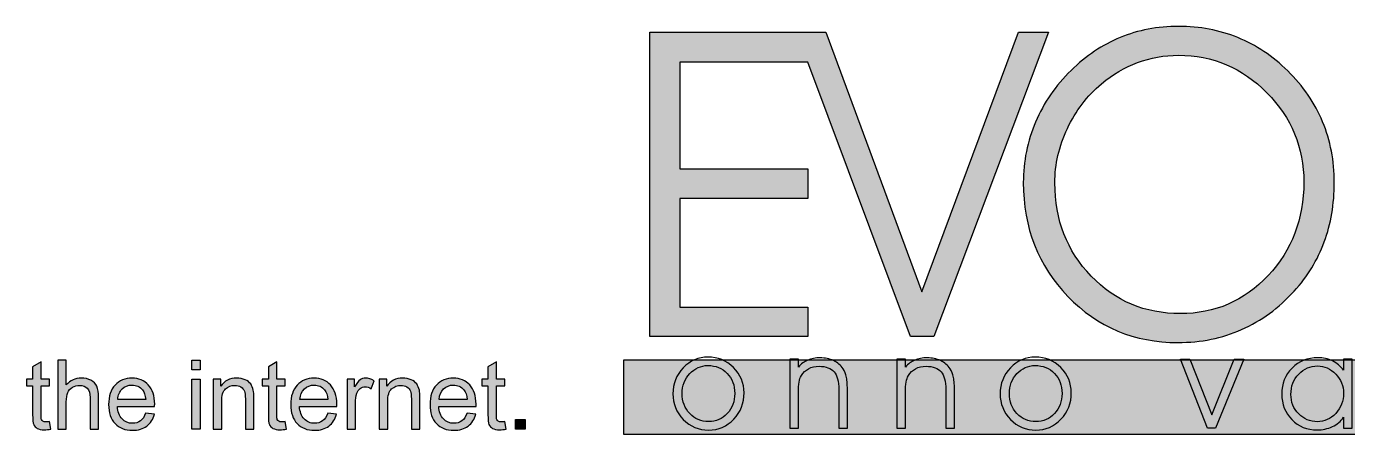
# Model space of a CAD drawing. Extents: x 65 to 355, y 40 to 244.
# Drawn here: x 283.38 to 326.92, y 41.24 to 54.7 of the extents above; entities that cross this region are included whole.
import ezdxf

# ---------------------------------------------------------------- set-up
doc = ezdxf.new("R2010")
doc.units = 0
doc.header["$MEASUREMENT"] = 0
doc.layers.add('COPYRIGHT_NOTICE', color=7, linetype='CONTINUOUS')
doc.layers.add('EVOLUTION_GRAPHICS', color=7, linetype='CONTINUOUS')

# ---------------------------------------------------------------- blocks, each defined once
blk = doc.blocks.new('BLOCK_4')
at = {"layer": 'EVOLUTION_GRAPHICS'}
h = blk.add_hatch(color=2, dxfattribs=at)
h.dxf.hatch_style = 2
h.paths.add_polyline_path([(309.135, 53.52), (304.919, 53.52), (304.919, 50.01), (309.135, 50.01), (309.135, 49.022), (304.919, 49.022), (304.919, 45.441), (309.135, 45.441), (309.135, 44.471), (303.931, 44.471), (303.931, 54.508), (309.135, 54.508)])
h = blk.add_hatch(color=2, dxfattribs=at)
h.dxf.hatch_style = 2
h.paths.add_polyline_path([(309.135, 54.508), (309.722, 54.508), (312.891, 45.953), (316.079, 54.508), (317.064, 54.508), (313.289, 44.471), (312.514, 44.471), (309.135, 53.52)])
h = blk.add_hatch(color=2, dxfattribs=at)
h.dxf.hatch_style = 2
edge = h.paths.add_edge_path()
edge.add_spline(control_points=[(316.234, 49.551), (316.234, 50.249), (316.368, 50.915), (316.637, 51.548), (316.906, 52.181), (317.295, 52.748), (317.806, 53.249), (318.297, 53.73), (318.838, 54.093), (319.428, 54.337), (320.019, 54.58), (320.658, 54.702), (321.347, 54.702), (322.05, 54.702), (322.701, 54.579), (323.301, 54.333), (323.901, 54.087), (324.449, 53.721), (324.945, 53.235), (325.455, 52.734), (325.839, 52.175), (326.096, 51.555), (326.354, 50.935), (326.482, 50.267), (326.482, 49.551), (326.482, 48.839), (326.371, 48.187), (326.151, 47.592), (325.93, 46.998), (325.6, 46.457), (325.159, 45.971), (324.649, 45.411), (324.072, 44.988), (323.429, 44.704), (322.785, 44.42), (322.087, 44.277), (321.333, 44.277), (319.891, 44.277), (318.681, 44.783), (317.702, 45.795), (316.723, 46.807), (316.234, 48.059), (316.234, 49.551)], knot_values=[0, 0, 0, 0, 1, 1, 1, 2, 2, 2, 3, 3, 3, 4, 4, 4, 5, 5, 5, 6, 6, 6, 7, 7, 7, 8, 8, 8, 9, 9, 9, 10, 10, 10, 11, 11, 11, 12, 12, 12, 13, 13, 13, 14, 14, 14, 14], degree=3, periodic=1)
edge = h.paths.add_edge_path()
edge.add_spline(control_points=[(317.274, 49.541), (317.274, 48.32), (317.672, 47.296), (318.467, 46.469), (319.262, 45.643), (320.243, 45.229), (321.41, 45.229), (322.549, 45.229), (323.512, 45.648), (324.298, 46.483), (325.084, 47.319), (325.477, 48.347), (325.477, 49.568), (325.477, 50.707), (325.072, 51.689), (324.263, 52.513), (323.455, 53.337), (322.481, 53.749), (321.341, 53.749), (320.877, 53.749), (320.43, 53.67), (320, 53.512), (319.571, 53.354), (319.175, 53.12), (318.812, 52.812), (318.333, 52.408), (317.958, 51.915), (317.685, 51.332), (317.411, 50.748), (317.274, 50.152), (317.274, 49.541)], knot_values=[0, 0, 0, 0, 1, 1, 1, 2, 2, 2, 3, 3, 3, 4, 4, 4, 5, 5, 5, 6, 6, 6, 7, 7, 7, 8, 8, 8, 9, 9, 9, 10, 10, 10, 10], degree=3, periodic=1)
for points in [[(309.135, 53.52), (304.919, 53.52), (304.919, 50.01), (309.135, 50.01), (309.135, 49.022), (304.919, 49.022), (304.919, 45.441), (309.135, 45.441), (309.135, 44.471), (303.931, 44.471), (303.931, 54.508), (309.135, 54.508)], [(309.135, 54.508), (309.722, 54.508), (312.891, 45.953), (316.079, 54.508), (317.064, 54.508), (313.289, 44.471), (312.514, 44.471), (309.135, 53.52)]]:
    blk.add_lwpolyline(points, dxfattribs=at)
for points, knots in [([(316.234, 49.551), (316.234, 50.249), (316.368, 50.915), (316.637, 51.548), (316.906, 52.181), (317.295, 52.748), (317.806, 53.249), (318.297, 53.73), (318.838, 54.093), (319.428, 54.337), (320.019, 54.58), (320.658, 54.702), (321.347, 54.702), (322.05, 54.702), (322.701, 54.579), (323.301, 54.333), (323.901, 54.087), (324.449, 53.721), (324.945, 53.235), (325.455, 52.734), (325.839, 52.175), (326.096, 51.555), (326.354, 50.935), (326.482, 50.267), (326.482, 49.551), (326.482, 48.839), (326.371, 48.187), (326.151, 47.592), (325.93, 46.998), (325.6, 46.457), (325.159, 45.971), (324.649, 45.411), (324.072, 44.988), (323.429, 44.704), (322.785, 44.42), (322.087, 44.277), (321.333, 44.277), (319.891, 44.277), (318.681, 44.783), (317.702, 45.795), (316.723, 46.807), (316.234, 48.059), (316.234, 49.551)], [0, 0, 0, 0, 1, 1, 1, 2, 2, 2, 3, 3, 3, 4, 4, 4, 5, 5, 5, 6, 6, 6, 7, 7, 7, 8, 8, 8, 9, 9, 9, 10, 10, 10, 11, 11, 11, 12, 12, 12, 13, 13, 13, 14, 14, 14, 14]), ([(317.274, 49.541), (317.274, 48.32), (317.672, 47.296), (318.467, 46.469), (319.262, 45.643), (320.243, 45.229), (321.41, 45.229), (322.549, 45.229), (323.512, 45.648), (324.298, 46.483), (325.084, 47.319), (325.477, 48.347), (325.477, 49.568), (325.477, 50.707), (325.072, 51.689), (324.263, 52.513), (323.455, 53.337), (322.481, 53.749), (321.341, 53.749), (320.877, 53.749), (320.43, 53.67), (320, 53.512), (319.571, 53.354), (319.175, 53.12), (318.812, 52.812), (318.333, 52.408), (317.958, 51.915), (317.685, 51.332), (317.411, 50.748), (317.274, 50.152), (317.274, 49.541)], [0, 0, 0, 0, 1, 1, 1, 2, 2, 2, 3, 3, 3, 4, 4, 4, 5, 5, 5, 6, 6, 6, 7, 7, 7, 8, 8, 8, 9, 9, 9, 10, 10, 10, 10])]:
    blk.add_open_spline(points, degree=3, knots=knots, dxfattribs=at)
blk = doc.blocks.new('BLOCK_6')
at = {"layer": 'EVOLUTION_GRAPHICS'}
blk.add_lwpolyline([(322.57, 41.453), (322.304, 41.453), (321.415, 43.727), (321.723, 43.727), (322.451, 41.893), (323.184, 43.727), (323.501, 43.727), (322.57, 41.453)], dxfattribs=at)
for points, knots in [([(334.861, 44.462), (334.861, 44.462), (334.861, 43.514), (334.861, 43.514), (334.861, 43.514), (334.861, 43.344), (334.861, 43.344), (334.984, 43.492), (335.118, 43.6), (335.264, 43.671), (335.41, 43.741), (335.573, 43.776), (335.754, 43.776), (336.074, 43.776), (336.344, 43.661), (336.565, 43.431), (336.786, 43.201), (336.897, 42.921), (336.897, 42.592), (336.897, 42.251), (336.784, 41.966), (336.558, 41.737), (336.332, 41.508), (336.048, 41.393), (335.706, 41.393), (335.538, 41.393), (335.384, 41.426), (335.244, 41.493), (335.104, 41.56), (334.977, 41.661), (334.861, 41.796), (334.861, 41.796), (334.861, 41.453), (334.861, 41.453), (334.861, 41.453), (334.574, 41.453), (334.574, 41.453), (334.574, 41.453), (334.574, 44.462), (334.574, 44.462), (334.574, 44.462), (334.861, 44.462), (334.861, 44.462)], [0, 0, 0, 0, 1, 1, 1, 2, 2, 2, 3, 3, 3, 4, 4, 4, 5, 5, 5, 6, 6, 6, 7, 7, 7, 8, 8, 8, 9, 9, 9, 10, 10, 10, 11, 11, 11, 12, 12, 12, 13, 13, 13, 14, 14, 14, 14]), ([(304.686, 42.588), (304.686, 42.921), (304.801, 43.206), (305.029, 43.443), (305.258, 43.68), (305.529, 43.799), (305.842, 43.799), (306.171, 43.799), (306.452, 43.682), (306.684, 43.45), (306.916, 43.217), (307.032, 42.939), (307.032, 42.617), (307.032, 42.278), (306.919, 41.988), (306.691, 41.748), (306.464, 41.509), (306.188, 41.389), (305.865, 41.389), (305.535, 41.389), (305.256, 41.506), (305.028, 41.741), (304.8, 41.976), (304.686, 42.258), (304.686, 42.588)], [0, 0, 0, 0, 1, 1, 1, 2, 2, 2, 3, 3, 3, 4, 4, 4, 5, 5, 5, 6, 6, 6, 7, 7, 7, 8, 8, 8, 8]), ([(308.54, 43.727), (308.54, 43.727), (308.823, 43.727), (308.823, 43.727), (308.823, 43.727), (308.823, 43.468), (308.823, 43.468), (308.912, 43.572), (309.016, 43.648), (309.134, 43.698), (309.252, 43.747), (309.386, 43.772), (309.538, 43.772), (309.705, 43.772), (309.853, 43.741), (309.983, 43.679), (310.114, 43.617), (310.217, 43.528), (310.293, 43.412), (310.345, 43.331), (310.382, 43.236), (310.405, 43.126), (310.428, 43.016), (310.439, 42.855), (310.439, 42.641), (310.439, 42.641), (310.439, 41.453), (310.439, 41.453), (310.439, 41.453), (310.152, 41.453), (310.152, 41.453), (310.152, 41.453), (310.152, 42.726), (310.152, 42.726), (310.152, 42.995), (310.101, 43.19), (309.998, 43.311), (309.895, 43.432), (309.731, 43.493), (309.505, 43.493), (309.373, 43.493), (309.257, 43.466), (309.157, 43.413), (309.057, 43.36), (308.978, 43.284), (308.92, 43.185), (308.884, 43.123), (308.859, 43.052), (308.845, 42.973), (308.83, 42.894), (308.823, 42.756), (308.823, 42.559), (308.823, 42.559), (308.823, 41.453), (308.823, 41.453), (308.823, 41.453), (308.54, 41.453), (308.54, 41.453), (308.54, 41.453), (308.54, 43.727), (308.54, 43.727)], [0, 0, 0, 0, 1, 1, 1, 2, 2, 2, 3, 3, 3, 4, 4, 4, 5, 5, 5, 6, 6, 6, 7, 7, 7, 8, 8, 8, 9, 9, 9, 10, 10, 10, 11, 11, 11, 12, 12, 12, 13, 13, 13, 14, 14, 14, 15, 15, 15, 16, 16, 16, 17, 17, 17, 18, 18, 18, 19, 19, 19, 20, 20, 20, 20]), ([(312.066, 43.727), (312.066, 43.727), (312.35, 43.727), (312.35, 43.727), (312.35, 43.727), (312.35, 43.468), (312.35, 43.468), (312.439, 43.572), (312.543, 43.648), (312.661, 43.698), (312.778, 43.747), (312.913, 43.772), (313.065, 43.772), (313.232, 43.772), (313.38, 43.741), (313.51, 43.679), (313.64, 43.617), (313.743, 43.528), (313.819, 43.412), (313.872, 43.331), (313.909, 43.236), (313.932, 43.126), (313.955, 43.016), (313.966, 42.855), (313.966, 42.641), (313.966, 42.641), (313.966, 41.453), (313.966, 41.453), (313.966, 41.453), (313.679, 41.453), (313.679, 41.453), (313.679, 41.453), (313.679, 42.726), (313.679, 42.726), (313.679, 42.995), (313.627, 43.19), (313.525, 43.311), (313.422, 43.432), (313.258, 43.493), (313.032, 43.493), (312.899, 43.493), (312.783, 43.466), (312.683, 43.413), (312.584, 43.36), (312.505, 43.284), (312.447, 43.185), (312.411, 43.123), (312.386, 43.052), (312.371, 42.973), (312.357, 42.894), (312.35, 42.756), (312.35, 42.559), (312.35, 42.559), (312.35, 41.453), (312.35, 41.453), (312.35, 41.453), (312.066, 41.453), (312.066, 41.453), (312.066, 41.453), (312.066, 43.727), (312.066, 43.727)], [0, 0, 0, 0, 1, 1, 1, 2, 2, 2, 3, 3, 3, 4, 4, 4, 5, 5, 5, 6, 6, 6, 7, 7, 7, 8, 8, 8, 9, 9, 9, 10, 10, 10, 11, 11, 11, 12, 12, 12, 13, 13, 13, 14, 14, 14, 15, 15, 15, 16, 16, 16, 17, 17, 17, 18, 18, 18, 19, 19, 19, 20, 20, 20, 20]), ([(315.469, 42.588), (315.469, 42.921), (315.584, 43.206), (315.813, 43.443), (316.041, 43.68), (316.312, 43.799), (316.625, 43.799), (316.954, 43.799), (317.235, 43.682), (317.467, 43.45), (317.699, 43.217), (317.816, 42.939), (317.816, 42.617), (317.816, 42.278), (317.702, 41.988), (317.475, 41.748), (317.247, 41.509), (316.972, 41.389), (316.648, 41.389), (316.318, 41.389), (316.04, 41.506), (315.812, 41.741), (315.583, 41.976), (315.469, 42.258), (315.469, 42.588)], [0, 0, 0, 0, 1, 1, 1, 2, 2, 2, 3, 3, 3, 4, 4, 4, 5, 5, 5, 6, 6, 6, 7, 7, 7, 8, 8, 8, 8]), ([(326.786, 41.812), (326.695, 41.682), (326.572, 41.579), (326.417, 41.504), (326.262, 41.43), (326.094, 41.393), (325.915, 41.393), (325.582, 41.393), (325.304, 41.507), (325.082, 41.735), (324.86, 41.963), (324.75, 42.244), (324.75, 42.579), (324.75, 42.92), (324.863, 43.204), (325.09, 43.433), (325.316, 43.662), (325.6, 43.776), (325.94, 43.776), (326.115, 43.776), (326.276, 43.741), (326.422, 43.67), (326.568, 43.599), (326.689, 43.496), (326.786, 43.363), (326.786, 43.363), (326.786, 43.727), (326.786, 43.727), (326.786, 43.727), (327.071, 43.727), (327.071, 43.727), (327.071, 43.727), (327.071, 41.453), (327.071, 41.453), (327.071, 41.453), (326.786, 41.453), (326.786, 41.453), (326.786, 41.453), (326.786, 41.812), (326.786, 41.812)], [0, 0, 0, 0, 1, 1, 1, 2, 2, 2, 3, 3, 3, 4, 4, 4, 5, 5, 5, 6, 6, 6, 7, 7, 7, 8, 8, 8, 9, 9, 9, 10, 10, 10, 11, 11, 11, 12, 12, 12, 13, 13, 13, 13]), ([(328.696, 43.727), (328.696, 43.727), (328.979, 43.727), (328.979, 43.727), (328.979, 43.727), (328.979, 43.468), (328.979, 43.468), (329.069, 43.572), (329.172, 43.648), (329.29, 43.698), (329.408, 43.747), (329.543, 43.772), (329.694, 43.772), (329.861, 43.772), (330.009, 43.741), (330.14, 43.679), (330.27, 43.617), (330.373, 43.528), (330.449, 43.412), (330.501, 43.331), (330.539, 43.236), (330.561, 43.126), (330.584, 43.016), (330.595, 42.855), (330.595, 42.641), (330.595, 42.641), (330.595, 41.453), (330.595, 41.453), (330.595, 41.453), (330.308, 41.453), (330.308, 41.453), (330.308, 41.453), (330.308, 42.726), (330.308, 42.726), (330.308, 42.995), (330.257, 43.19), (330.154, 43.311), (330.052, 43.432), (329.887, 43.493), (329.661, 43.493), (329.529, 43.493), (329.413, 43.466), (329.313, 43.413), (329.213, 43.36), (329.134, 43.284), (329.076, 43.185), (329.04, 43.123), (329.015, 43.052), (329.001, 42.973), (328.986, 42.894), (328.979, 42.756), (328.979, 42.559), (328.979, 42.559), (328.979, 41.453), (328.979, 41.453), (328.979, 41.453), (328.696, 41.453), (328.696, 41.453), (328.696, 41.453), (328.696, 43.727), (328.696, 43.727)], [0, 0, 0, 0, 1, 1, 1, 2, 2, 2, 3, 3, 3, 4, 4, 4, 5, 5, 5, 6, 6, 6, 7, 7, 7, 8, 8, 8, 9, 9, 9, 10, 10, 10, 11, 11, 11, 12, 12, 12, 13, 13, 13, 14, 14, 14, 15, 15, 15, 16, 16, 16, 17, 17, 17, 18, 18, 18, 19, 19, 19, 20, 20, 20, 20]), ([(338.704, 41.453), (338.704, 41.453), (338.408, 41.453), (338.408, 41.453), (338.408, 41.453), (338.408, 43.727), (338.408, 43.727), (338.408, 43.727), (338.683, 43.727), (338.683, 43.727), (338.683, 43.727), (338.683, 43.464), (338.683, 43.464), (338.755, 43.565), (338.833, 43.638), (338.918, 43.685), (339.003, 43.732), (339.101, 43.757), (339.214, 43.76), (339.214, 43.76), (339.217, 43.443), (339.217, 43.443), (339.033, 43.427), (338.902, 43.372), (338.823, 43.279), (338.743, 43.186), (338.704, 43.035), (338.704, 42.825), (338.704, 42.825), (338.704, 41.453), (338.704, 41.453)], [0, 0, 0, 0, 1, 1, 1, 2, 2, 2, 3, 3, 3, 4, 4, 4, 5, 5, 5, 6, 6, 6, 7, 7, 7, 8, 8, 8, 9, 9, 9, 10, 10, 10, 10]), ([(342.555, 41.812), (342.464, 41.682), (342.341, 41.579), (342.186, 41.504), (342.031, 41.43), (341.864, 41.393), (341.685, 41.393), (341.351, 41.393), (341.074, 41.507), (340.852, 41.735), (340.63, 41.963), (340.519, 42.244), (340.519, 42.579), (340.519, 42.92), (340.632, 43.204), (340.859, 43.433), (341.086, 43.662), (341.369, 43.776), (341.71, 43.776), (341.885, 43.776), (342.045, 43.741), (342.191, 43.67), (342.337, 43.599), (342.459, 43.496), (342.555, 43.363), (342.555, 43.363), (342.555, 43.727), (342.555, 43.727), (342.555, 43.727), (342.84, 43.727), (342.84, 43.727), (342.84, 43.727), (342.84, 41.453), (342.84, 41.453), (342.84, 41.453), (342.555, 41.453), (342.555, 41.453), (342.555, 41.453), (342.555, 41.812), (342.555, 41.812)], [0, 0, 0, 0, 1, 1, 1, 2, 2, 2, 3, 3, 3, 4, 4, 4, 5, 5, 5, 6, 6, 6, 7, 7, 7, 8, 8, 8, 9, 9, 9, 10, 10, 10, 11, 11, 11, 12, 12, 12, 13, 13, 13, 13]), ([(346.386, 41.812), (346.295, 41.682), (346.172, 41.579), (346.017, 41.504), (345.862, 41.43), (345.695, 41.393), (345.516, 41.393), (345.182, 41.393), (344.904, 41.507), (344.682, 41.735), (344.461, 41.963), (344.35, 42.244), (344.35, 42.579), (344.35, 42.92), (344.463, 43.204), (344.69, 43.433), (344.916, 43.662), (345.2, 43.776), (345.54, 43.776), (345.715, 43.776), (345.876, 43.741), (346.022, 43.67), (346.168, 43.599), (346.289, 43.496), (346.386, 43.363), (346.386, 43.363), (346.386, 43.727), (346.386, 43.727), (346.386, 43.727), (346.671, 43.727), (346.671, 43.727), (346.671, 43.727), (346.671, 41.453), (346.671, 41.453), (346.671, 41.453), (346.386, 41.453), (346.386, 41.453), (346.386, 41.453), (346.386, 41.812), (346.386, 41.812)], [0, 0, 0, 0, 1, 1, 1, 2, 2, 2, 3, 3, 3, 4, 4, 4, 5, 5, 5, 6, 6, 6, 7, 7, 7, 8, 8, 8, 9, 9, 9, 10, 10, 10, 11, 11, 11, 12, 12, 12, 13, 13, 13, 13]), ([(350.082, 43.371), (350.175, 43.502), (350.289, 43.601), (350.427, 43.67), (350.564, 43.738), (350.717, 43.772), (350.886, 43.772), (351.195, 43.772), (351.42, 43.679), (351.56, 43.494), (351.701, 43.309), (351.771, 43.011), (351.771, 42.6), (351.771, 42.6), (351.771, 41.453), (351.771, 41.453), (351.771, 41.453), (351.492, 41.453), (351.492, 41.453), (351.492, 41.453), (351.492, 42.66), (351.492, 42.66), (351.492, 42.96), (351.442, 43.174), (351.343, 43.302), (351.244, 43.429), (351.082, 43.493), (350.857, 43.493), (350.728, 43.493), (350.614, 43.466), (350.515, 43.413), (350.417, 43.36), (350.339, 43.284), (350.281, 43.185), (350.246, 43.123), (350.222, 43.052), (350.206, 42.973), (350.191, 42.894), (350.184, 42.756), (350.184, 42.559), (350.184, 42.559), (350.184, 41.453), (350.184, 41.453), (350.184, 41.453), (349.909, 41.453), (349.909, 41.453), (349.909, 41.453), (349.909, 42.726), (349.909, 42.726), (349.909, 42.988), (349.856, 43.181), (349.75, 43.306), (349.643, 43.431), (349.481, 43.493), (349.262, 43.493), (349.129, 43.493), (349.013, 43.466), (348.913, 43.413), (348.814, 43.36), (348.735, 43.284), (348.677, 43.185), (348.641, 43.123), (348.616, 43.052), (348.601, 42.973), (348.587, 42.894), (348.58, 42.756), (348.58, 42.559), (348.58, 42.559), (348.58, 41.453), (348.58, 41.453), (348.58, 41.453), (348.292, 41.453), (348.292, 41.453), (348.292, 41.453), (348.292, 43.727), (348.292, 43.727), (348.292, 43.727), (348.58, 43.727), (348.58, 43.727), (348.58, 43.727), (348.58, 43.468), (348.58, 43.468), (348.666, 43.569), (348.769, 43.645), (348.887, 43.696), (349.004, 43.747), (349.138, 43.772), (349.287, 43.772), (349.459, 43.772), (349.616, 43.736), (349.758, 43.663), (349.9, 43.591), (350.008, 43.494), (350.082, 43.371)], [0, 0, 0, 0, 1, 1, 1, 2, 2, 2, 3, 3, 3, 4, 4, 4, 5, 5, 5, 6, 6, 6, 7, 7, 7, 8, 8, 8, 9, 9, 9, 10, 10, 10, 11, 11, 11, 12, 12, 12, 13, 13, 13, 14, 14, 14, 15, 15, 15, 16, 16, 16, 17, 17, 17, 18, 18, 18, 19, 19, 19, 20, 20, 20, 21, 21, 21, 22, 22, 22, 23, 23, 23, 24, 24, 24, 25, 25, 25, 26, 26, 26, 27, 27, 27, 28, 28, 28, 29, 29, 29, 30, 30, 30, 31, 31, 31, 31]), ([(304.992, 42.592), (304.992, 42.33), (305.076, 42.11), (305.242, 41.933), (305.409, 41.756), (305.616, 41.668), (305.865, 41.668), (306.108, 41.668), (306.313, 41.756), (306.478, 41.933), (306.644, 42.11), (306.726, 42.331), (306.726, 42.596), (306.726, 42.865), (306.643, 43.085), (306.475, 43.258), (306.308, 43.431), (306.095, 43.518), (305.838, 43.518), (305.606, 43.518), (305.407, 43.429), (305.241, 43.251), (305.075, 43.073), (304.992, 42.854), (304.992, 42.592)], [0, 0, 0, 0, 1, 1, 1, 2, 2, 2, 3, 3, 3, 4, 4, 4, 5, 5, 5, 6, 6, 6, 7, 7, 7, 8, 8, 8, 8]), ([(315.775, 42.592), (315.775, 42.33), (315.859, 42.11), (316.025, 41.933), (316.192, 41.756), (316.4, 41.668), (316.648, 41.668), (316.892, 41.668), (317.096, 41.756), (317.262, 41.933), (317.427, 42.11), (317.51, 42.331), (317.51, 42.596), (317.51, 42.865), (317.426, 43.085), (317.258, 43.258), (317.091, 43.431), (316.879, 43.518), (316.621, 43.518), (316.389, 43.518), (316.191, 43.429), (316.024, 43.251), (315.858, 43.073), (315.775, 42.854), (315.775, 42.592)], [0, 0, 0, 0, 1, 1, 1, 2, 2, 2, 3, 3, 3, 4, 4, 4, 5, 5, 5, 6, 6, 6, 7, 7, 7, 8, 8, 8, 8]), ([(326.786, 42.604), (326.786, 42.845), (326.699, 43.056), (326.527, 43.236), (326.355, 43.415), (326.156, 43.505), (325.932, 43.505), (325.688, 43.505), (325.48, 43.415), (325.309, 43.236), (325.137, 43.056), (325.051, 42.833), (325.051, 42.567), (325.051, 42.313), (325.137, 42.099), (325.308, 41.925), (325.478, 41.751), (325.684, 41.664), (325.924, 41.664), (326.155, 41.664), (326.357, 41.756), (326.528, 41.94), (326.7, 42.124), (326.786, 42.345), (326.786, 42.604)], [0, 0, 0, 0, 1, 1, 1, 2, 2, 2, 3, 3, 3, 4, 4, 4, 5, 5, 5, 6, 6, 6, 7, 7, 7, 8, 8, 8, 8]), ([(334.861, 42.567), (334.861, 42.324), (334.947, 42.113), (335.118, 41.933), (335.29, 41.754), (335.487, 41.664), (335.71, 41.664), (335.954, 41.664), (336.162, 41.754), (336.334, 41.934), (336.505, 42.115), (336.591, 42.338), (336.591, 42.604), (336.591, 42.856), (336.506, 43.07), (336.335, 43.244), (336.164, 43.418), (335.959, 43.505), (335.721, 43.505), (335.482, 43.505), (335.279, 43.414), (335.112, 43.233), (334.945, 43.051), (334.861, 42.829), (334.861, 42.567)], [0, 0, 0, 0, 1, 1, 1, 2, 2, 2, 3, 3, 3, 4, 4, 4, 5, 5, 5, 6, 6, 6, 7, 7, 7, 8, 8, 8, 8]), ([(342.555, 42.604), (342.555, 42.845), (342.469, 43.056), (342.297, 43.236), (342.125, 43.415), (341.926, 43.505), (341.701, 43.505), (341.458, 43.505), (341.25, 43.415), (341.078, 43.236), (340.907, 43.056), (340.821, 42.833), (340.821, 42.567), (340.821, 42.313), (340.906, 42.099), (341.077, 41.925), (341.248, 41.751), (341.453, 41.664), (341.693, 41.664), (341.925, 41.664), (342.126, 41.756), (342.298, 41.94), (342.469, 42.124), (342.555, 42.345), (342.555, 42.604)], [0, 0, 0, 0, 1, 1, 1, 2, 2, 2, 3, 3, 3, 4, 4, 4, 5, 5, 5, 6, 6, 6, 7, 7, 7, 8, 8, 8, 8]), ([(346.386, 42.604), (346.386, 42.845), (346.3, 43.056), (346.127, 43.236), (345.955, 43.415), (345.757, 43.505), (345.532, 43.505), (345.288, 43.505), (345.08, 43.415), (344.909, 43.236), (344.737, 43.056), (344.651, 42.833), (344.651, 42.567), (344.651, 42.313), (344.737, 42.099), (344.908, 41.925), (345.079, 41.751), (345.284, 41.664), (345.524, 41.664), (345.755, 41.664), (345.957, 41.756), (346.128, 41.94), (346.3, 42.124), (346.386, 42.345), (346.386, 42.604)], [0, 0, 0, 0, 1, 1, 1, 2, 2, 2, 3, 3, 3, 4, 4, 4, 5, 5, 5, 6, 6, 6, 7, 7, 7, 8, 8, 8, 8])]:
    blk.add_open_spline(points, degree=3, knots=knots, dxfattribs=at)
blk = doc.blocks.new('BLOCK_7')
at = {"layer": 'COPYRIGHT_NOTICE'}
h = blk.add_hatch(color=7, dxfattribs=at)
h.dxf.hatch_style = 2
edge = h.paths.add_edge_path()
edge.add_spline(control_points=[(284.147, 41.669), (284.147, 41.669), (284.187, 41.423), (284.187, 41.423), (284.108, 41.406), (284.038, 41.398), (283.976, 41.398), (283.875, 41.398), (283.796, 41.414), (283.74, 41.446), (283.685, 41.478), (283.645, 41.52), (283.623, 41.572), (283.6, 41.625), (283.589, 41.735), (283.589, 41.902), (283.589, 41.902), (283.589, 42.849), (283.589, 42.849), (283.589, 42.849), (283.384, 42.849), (283.384, 42.849), (283.384, 42.849), (283.384, 43.066), (283.384, 43.066), (283.384, 43.066), (283.589, 43.066), (283.589, 43.066), (283.589, 43.066), (283.589, 43.474), (283.589, 43.474), (283.589, 43.474), (283.866, 43.641), (283.866, 43.641), (283.866, 43.641), (283.866, 43.066), (283.866, 43.066), (283.866, 43.066), (284.147, 43.066), (284.147, 43.066), (284.147, 43.066), (284.147, 42.849), (284.147, 42.849), (284.147, 42.849), (283.866, 42.849), (283.866, 42.849), (283.866, 42.849), (283.866, 41.886), (283.866, 41.886), (283.866, 41.807), (283.871, 41.756), (283.881, 41.733), (283.891, 41.71), (283.907, 41.692), (283.929, 41.679), (283.951, 41.665), (283.983, 41.658), (284.024, 41.658), (284.055, 41.658), (284.096, 41.662), (284.147, 41.669)], knot_values=[0, 0, 0, 0, 1, 1, 1, 2, 2, 2, 3, 3, 3, 4, 4, 4, 5, 5, 5, 6, 6, 6, 7, 7, 7, 8, 8, 8, 9, 9, 9, 10, 10, 10, 11, 11, 11, 12, 12, 12, 13, 13, 13, 14, 14, 14, 15, 15, 15, 16, 16, 16, 17, 17, 17, 18, 18, 18, 19, 19, 19, 20, 20, 20, 20], degree=3, periodic=1)
h = blk.add_hatch(color=7, dxfattribs=at)
h.dxf.hatch_style = 2
edge = h.paths.add_edge_path()
edge.add_spline(control_points=[(284.42, 41.42), (284.42, 41.42), (284.42, 43.692), (284.42, 43.692), (284.42, 43.692), (284.699, 43.692), (284.699, 43.692), (284.699, 43.692), (284.699, 42.877), (284.699, 42.877), (284.829, 43.028), (284.993, 43.103), (285.191, 43.103), (285.313, 43.103), (285.419, 43.079), (285.509, 43.031), (285.599, 42.983), (285.664, 42.917), (285.702, 42.832), (285.741, 42.747), (285.76, 42.624), (285.76, 42.463), (285.76, 42.463), (285.76, 41.42), (285.76, 41.42), (285.76, 41.42), (285.481, 41.42), (285.481, 41.42), (285.481, 41.42), (285.481, 42.463), (285.481, 42.463), (285.481, 42.603), (285.451, 42.704), (285.391, 42.768), (285.33, 42.831), (285.245, 42.863), (285.134, 42.863), (285.051, 42.863), (284.973, 42.841), (284.901, 42.799), (284.828, 42.756), (284.776, 42.697), (284.745, 42.624), (284.714, 42.551), (284.699, 42.449), (284.699, 42.32), (284.699, 42.32), (284.699, 41.42), (284.699, 41.42), (284.699, 41.42), (284.42, 41.42), (284.42, 41.42)], knot_values=[0, 0, 0, 0, 1, 1, 1, 2, 2, 2, 3, 3, 3, 4, 4, 4, 5, 5, 5, 6, 6, 6, 7, 7, 7, 8, 8, 8, 9, 9, 9, 10, 10, 10, 11, 11, 11, 12, 12, 12, 13, 13, 13, 14, 14, 14, 15, 15, 15, 16, 16, 16, 17, 17, 17, 17], degree=3, periodic=1)
h = blk.add_hatch(color=7, dxfattribs=at)
h.dxf.hatch_style = 2
h.paths.add_polyline_path([(288.835, 43.372), (288.835, 43.692), (289.114, 43.692), (289.114, 43.372)])
h.paths.add_polyline_path([(288.835, 41.42), (288.835, 43.066), (289.114, 43.066), (289.114, 41.42)])
h = blk.add_hatch(color=7, dxfattribs=at)
h.dxf.hatch_style = 2
edge = h.paths.add_edge_path()
edge.add_spline(control_points=[(291.914, 41.669), (291.914, 41.669), (291.954, 41.423), (291.954, 41.423), (291.875, 41.406), (291.805, 41.398), (291.743, 41.398), (291.642, 41.398), (291.563, 41.414), (291.507, 41.446), (291.452, 41.478), (291.412, 41.52), (291.39, 41.572), (291.367, 41.625), (291.356, 41.735), (291.356, 41.902), (291.356, 41.902), (291.356, 42.849), (291.356, 42.849), (291.356, 42.849), (291.151, 42.849), (291.151, 42.849), (291.151, 42.849), (291.151, 43.066), (291.151, 43.066), (291.151, 43.066), (291.356, 43.066), (291.356, 43.066), (291.356, 43.066), (291.356, 43.474), (291.356, 43.474), (291.356, 43.474), (291.633, 43.641), (291.633, 43.641), (291.633, 43.641), (291.633, 43.066), (291.633, 43.066), (291.633, 43.066), (291.914, 43.066), (291.914, 43.066), (291.914, 43.066), (291.914, 42.849), (291.914, 42.849), (291.914, 42.849), (291.633, 42.849), (291.633, 42.849), (291.633, 42.849), (291.633, 41.886), (291.633, 41.886), (291.633, 41.807), (291.638, 41.756), (291.648, 41.733), (291.658, 41.71), (291.673, 41.692), (291.696, 41.679), (291.718, 41.665), (291.75, 41.658), (291.791, 41.658), (291.822, 41.658), (291.863, 41.662), (291.914, 41.669)], knot_values=[0, 0, 0, 0, 1, 1, 1, 2, 2, 2, 3, 3, 3, 4, 4, 4, 5, 5, 5, 6, 6, 6, 7, 7, 7, 8, 8, 8, 9, 9, 9, 10, 10, 10, 11, 11, 11, 12, 12, 12, 13, 13, 13, 14, 14, 14, 15, 15, 15, 16, 16, 16, 17, 17, 17, 18, 18, 18, 19, 19, 19, 20, 20, 20, 20], degree=3, periodic=1)
h = blk.add_hatch(color=7, dxfattribs=at)
h.dxf.hatch_style = 2
edge = h.paths.add_edge_path()
edge.add_spline(control_points=[(299.15, 41.669), (299.15, 41.669), (299.191, 41.423), (299.191, 41.423), (299.112, 41.406), (299.042, 41.398), (298.98, 41.398), (298.879, 41.398), (298.8, 41.414), (298.744, 41.446), (298.688, 41.478), (298.649, 41.52), (298.626, 41.572), (298.604, 41.625), (298.592, 41.735), (298.592, 41.902), (298.592, 41.902), (298.592, 42.849), (298.592, 42.849), (298.592, 42.849), (298.388, 42.849), (298.388, 42.849), (298.388, 42.849), (298.388, 43.066), (298.388, 43.066), (298.388, 43.066), (298.592, 43.066), (298.592, 43.066), (298.592, 43.066), (298.592, 43.474), (298.592, 43.474), (298.592, 43.474), (298.87, 43.641), (298.87, 43.641), (298.87, 43.641), (298.87, 43.066), (298.87, 43.066), (298.87, 43.066), (299.15, 43.066), (299.15, 43.066), (299.15, 43.066), (299.15, 42.849), (299.15, 42.849), (299.15, 42.849), (298.87, 42.849), (298.87, 42.849), (298.87, 42.849), (298.87, 41.886), (298.87, 41.886), (298.87, 41.807), (298.875, 41.756), (298.884, 41.733), (298.894, 41.71), (298.91, 41.692), (298.933, 41.679), (298.955, 41.665), (298.986, 41.658), (299.028, 41.658), (299.059, 41.658), (299.1, 41.662), (299.15, 41.669)], knot_values=[0, 0, 0, 0, 1, 1, 1, 2, 2, 2, 3, 3, 3, 4, 4, 4, 5, 5, 5, 6, 6, 6, 7, 7, 7, 8, 8, 8, 9, 9, 9, 10, 10, 10, 11, 11, 11, 12, 12, 12, 13, 13, 13, 14, 14, 14, 15, 15, 15, 16, 16, 16, 17, 17, 17, 18, 18, 18, 19, 19, 19, 20, 20, 20, 20], degree=3, periodic=1)
h = blk.add_hatch(color=7, dxfattribs=at)
h.dxf.hatch_style = 2
edge = h.paths.add_edge_path()
edge.add_spline(control_points=[(287.312, 41.95), (287.312, 41.95), (287.601, 41.914), (287.601, 41.914), (287.555, 41.746), (287.471, 41.615), (287.348, 41.522), (287.225, 41.429), (287.068, 41.382), (286.877, 41.382), (286.636, 41.382), (286.445, 41.457), (286.304, 41.605), (286.163, 41.753), (286.092, 41.961), (286.092, 42.229), (286.092, 42.506), (286.163, 42.721), (286.306, 42.874), (286.449, 43.027), (286.634, 43.103), (286.861, 43.103), (287.081, 43.103), (287.261, 43.028), (287.401, 42.878), (287.54, 42.728), (287.61, 42.518), (287.61, 42.246), (287.61, 42.229), (287.609, 42.204), (287.608, 42.171), (287.608, 42.171), (286.38, 42.171), (286.38, 42.171), (286.391, 41.991), (286.442, 41.852), (286.534, 41.756), (286.626, 41.66), (286.741, 41.612), (286.878, 41.612), (286.981, 41.612), (287.068, 41.639), (287.14, 41.693), (287.212, 41.746), (287.27, 41.832), (287.312, 41.95)], knot_values=[0, 0, 0, 0, 1, 1, 1, 2, 2, 2, 3, 3, 3, 4, 4, 4, 5, 5, 5, 6, 6, 6, 7, 7, 7, 8, 8, 8, 9, 9, 9, 10, 10, 10, 11, 11, 11, 12, 12, 12, 13, 13, 13, 14, 14, 14, 15, 15, 15, 15], degree=3, periodic=1)
edge = h.paths.add_edge_path()
edge.add_spline(control_points=[(286.396, 42.401), (286.396, 42.401), (287.315, 42.401), (287.315, 42.401), (287.303, 42.539), (287.268, 42.643), (287.21, 42.713), (287.121, 42.82), (287.006, 42.874), (286.864, 42.874), (286.736, 42.874), (286.628, 42.831), (286.541, 42.745), (286.454, 42.659), (286.405, 42.545), (286.396, 42.401)], knot_values=[0, 0, 0, 0, 1, 1, 1, 2, 2, 2, 3, 3, 3, 4, 4, 4, 5, 5, 5, 5], degree=3, periodic=1)
h = blk.add_hatch(color=7, dxfattribs=at)
h.dxf.hatch_style = 2
edge = h.paths.add_edge_path()
edge.add_spline(control_points=[(289.539, 41.42), (289.539, 41.42), (289.539, 43.066), (289.539, 43.066), (289.539, 43.066), (289.79, 43.066), (289.79, 43.066), (289.79, 43.066), (289.79, 42.832), (289.79, 42.832), (289.911, 43.013), (290.085, 43.103), (290.314, 43.103), (290.413, 43.103), (290.504, 43.085), (290.588, 43.05), (290.671, 43.014), (290.733, 42.967), (290.774, 42.909), (290.816, 42.851), (290.845, 42.783), (290.861, 42.703), (290.871, 42.652), (290.877, 42.561), (290.877, 42.432), (290.877, 42.432), (290.877, 41.42), (290.877, 41.42), (290.877, 41.42), (290.598, 41.42), (290.598, 41.42), (290.598, 41.42), (290.598, 42.421), (290.598, 42.421), (290.598, 42.535), (290.587, 42.62), (290.565, 42.676), (290.544, 42.733), (290.505, 42.777), (290.449, 42.811), (290.394, 42.845), (290.329, 42.861), (290.255, 42.861), (290.136, 42.861), (290.034, 42.824), (289.947, 42.748), (289.861, 42.673), (289.818, 42.53), (289.818, 42.319), (289.818, 42.319), (289.818, 41.42), (289.818, 41.42), (289.818, 41.42), (289.539, 41.42), (289.539, 41.42)], knot_values=[0, 0, 0, 0, 1, 1, 1, 2, 2, 2, 3, 3, 3, 4, 4, 4, 5, 5, 5, 6, 6, 6, 7, 7, 7, 8, 8, 8, 9, 9, 9, 10, 10, 10, 11, 11, 11, 12, 12, 12, 13, 13, 13, 14, 14, 14, 15, 15, 15, 16, 16, 16, 17, 17, 17, 18, 18, 18, 18], degree=3, periodic=1)
h = blk.add_hatch(color=7, dxfattribs=at)
h.dxf.hatch_style = 2
edge = h.paths.add_edge_path()
edge.add_spline(control_points=[(293.314, 41.95), (293.314, 41.95), (293.602, 41.914), (293.602, 41.914), (293.557, 41.746), (293.472, 41.615), (293.349, 41.522), (293.226, 41.429), (293.069, 41.382), (292.878, 41.382), (292.637, 41.382), (292.446, 41.457), (292.305, 41.605), (292.164, 41.753), (292.094, 41.961), (292.094, 42.229), (292.094, 42.506), (292.165, 42.721), (292.307, 42.874), (292.45, 43.027), (292.635, 43.103), (292.863, 43.103), (293.083, 43.103), (293.262, 43.028), (293.402, 42.878), (293.541, 42.728), (293.611, 42.518), (293.611, 42.246), (293.611, 42.229), (293.611, 42.204), (293.61, 42.171), (293.61, 42.171), (292.382, 42.171), (292.382, 42.171), (292.392, 41.991), (292.443, 41.852), (292.535, 41.756), (292.627, 41.66), (292.742, 41.612), (292.88, 41.612), (292.982, 41.612), (293.069, 41.639), (293.142, 41.693), (293.214, 41.746), (293.271, 41.832), (293.314, 41.95)], knot_values=[0, 0, 0, 0, 1, 1, 1, 2, 2, 2, 3, 3, 3, 4, 4, 4, 5, 5, 5, 6, 6, 6, 7, 7, 7, 8, 8, 8, 9, 9, 9, 10, 10, 10, 11, 11, 11, 12, 12, 12, 13, 13, 13, 14, 14, 14, 15, 15, 15, 15], degree=3, periodic=1)
edge = h.paths.add_edge_path()
edge.add_spline(control_points=[(292.398, 42.401), (292.398, 42.401), (293.317, 42.401), (293.317, 42.401), (293.304, 42.539), (293.269, 42.643), (293.211, 42.713), (293.123, 42.82), (293.007, 42.874), (292.866, 42.874), (292.737, 42.874), (292.63, 42.831), (292.542, 42.745), (292.455, 42.659), (292.407, 42.545), (292.398, 42.401)], knot_values=[0, 0, 0, 0, 1, 1, 1, 2, 2, 2, 3, 3, 3, 4, 4, 4, 5, 5, 5, 5], degree=3, periodic=1)
h = blk.add_hatch(color=7, dxfattribs=at)
h.dxf.hatch_style = 2
edge = h.paths.add_edge_path()
edge.add_spline(control_points=[(293.949, 41.42), (293.949, 41.42), (293.949, 43.066), (293.949, 43.066), (293.949, 43.066), (294.2, 43.066), (294.2, 43.066), (294.2, 43.066), (294.2, 42.816), (294.2, 42.816), (294.264, 42.933), (294.323, 43.01), (294.378, 43.048), (294.432, 43.085), (294.492, 43.103), (294.557, 43.103), (294.651, 43.103), (294.747, 43.073), (294.844, 43.013), (294.844, 43.013), (294.748, 42.754), (294.748, 42.754), (294.679, 42.795), (294.611, 42.815), (294.543, 42.815), (294.482, 42.815), (294.427, 42.797), (294.379, 42.76), (294.33, 42.723), (294.295, 42.672), (294.275, 42.607), (294.244, 42.508), (294.228, 42.399), (294.228, 42.282), (294.228, 42.282), (294.228, 41.42), (294.228, 41.42), (294.228, 41.42), (293.949, 41.42), (293.949, 41.42)], knot_values=[0, 0, 0, 0, 1, 1, 1, 2, 2, 2, 3, 3, 3, 4, 4, 4, 5, 5, 5, 6, 6, 6, 7, 7, 7, 8, 8, 8, 9, 9, 9, 10, 10, 10, 11, 11, 11, 12, 12, 12, 13, 13, 13, 13], degree=3, periodic=1)
h = blk.add_hatch(color=7, dxfattribs=at)
h.dxf.hatch_style = 2
edge = h.paths.add_edge_path()
edge.add_spline(control_points=[(295.01, 41.42), (295.01, 41.42), (295.01, 43.066), (295.01, 43.066), (295.01, 43.066), (295.261, 43.066), (295.261, 43.066), (295.261, 43.066), (295.261, 42.832), (295.261, 42.832), (295.382, 43.013), (295.556, 43.103), (295.785, 43.103), (295.884, 43.103), (295.975, 43.085), (296.058, 43.05), (296.141, 43.014), (296.204, 42.967), (296.245, 42.909), (296.286, 42.851), (296.315, 42.783), (296.332, 42.703), (296.342, 42.652), (296.347, 42.561), (296.347, 42.432), (296.347, 42.432), (296.347, 41.42), (296.347, 41.42), (296.347, 41.42), (296.068, 41.42), (296.068, 41.42), (296.068, 41.42), (296.068, 42.421), (296.068, 42.421), (296.068, 42.535), (296.058, 42.62), (296.036, 42.676), (296.014, 42.733), (295.976, 42.777), (295.92, 42.811), (295.865, 42.845), (295.8, 42.861), (295.726, 42.861), (295.607, 42.861), (295.504, 42.824), (295.418, 42.748), (295.332, 42.673), (295.289, 42.53), (295.289, 42.319), (295.289, 42.319), (295.289, 41.42), (295.289, 41.42), (295.289, 41.42), (295.01, 41.42), (295.01, 41.42)], knot_values=[0, 0, 0, 0, 1, 1, 1, 2, 2, 2, 3, 3, 3, 4, 4, 4, 5, 5, 5, 6, 6, 6, 7, 7, 7, 8, 8, 8, 9, 9, 9, 10, 10, 10, 11, 11, 11, 12, 12, 12, 13, 13, 13, 14, 14, 14, 15, 15, 15, 16, 16, 16, 17, 17, 17, 18, 18, 18, 18], degree=3, periodic=1)
h = blk.add_hatch(color=7, dxfattribs=at)
h.dxf.hatch_style = 2
edge = h.paths.add_edge_path()
edge.add_spline(control_points=[(297.903, 41.95), (297.903, 41.95), (298.191, 41.914), (298.191, 41.914), (298.145, 41.746), (298.061, 41.615), (297.938, 41.522), (297.815, 41.429), (297.658, 41.382), (297.467, 41.382), (297.226, 41.382), (297.035, 41.457), (296.894, 41.605), (296.753, 41.753), (296.683, 41.961), (296.683, 42.229), (296.683, 42.506), (296.754, 42.721), (296.896, 42.874), (297.039, 43.027), (297.224, 43.103), (297.452, 43.103), (297.671, 43.103), (297.851, 43.028), (297.991, 42.878), (298.13, 42.728), (298.2, 42.518), (298.2, 42.246), (298.2, 42.229), (298.2, 42.204), (298.199, 42.171), (298.199, 42.171), (296.971, 42.171), (296.971, 42.171), (296.981, 41.991), (297.032, 41.852), (297.124, 41.756), (297.216, 41.66), (297.331, 41.612), (297.468, 41.612), (297.571, 41.612), (297.658, 41.639), (297.731, 41.693), (297.803, 41.746), (297.86, 41.832), (297.903, 41.95)], knot_values=[0, 0, 0, 0, 1, 1, 1, 2, 2, 2, 3, 3, 3, 4, 4, 4, 5, 5, 5, 6, 6, 6, 7, 7, 7, 8, 8, 8, 9, 9, 9, 10, 10, 10, 11, 11, 11, 12, 12, 12, 13, 13, 13, 14, 14, 14, 15, 15, 15, 15], degree=3, periodic=1)
edge = h.paths.add_edge_path()
edge.add_spline(control_points=[(296.987, 42.401), (296.987, 42.401), (297.906, 42.401), (297.906, 42.401), (297.893, 42.539), (297.858, 42.643), (297.8, 42.713), (297.711, 42.82), (297.596, 42.874), (297.454, 42.874), (297.326, 42.874), (297.219, 42.831), (297.131, 42.745), (297.044, 42.659), (296.995, 42.545), (296.987, 42.401)], knot_values=[0, 0, 0, 0, 1, 1, 1, 2, 2, 2, 3, 3, 3, 4, 4, 4, 5, 5, 5, 5], degree=3, periodic=1)
h = blk.add_hatch(color=7, dxfattribs=at)
h.dxf.hatch_style = 2
h.paths.add_polyline_path([(299.502, 41.42), (299.502, 41.737), (299.82, 41.737), (299.82, 41.42)])
for points in [[(288.835, 43.372), (288.835, 43.692), (289.114, 43.692), (289.114, 43.372), (288.835, 43.372)], [(288.835, 41.42), (288.835, 43.066), (289.114, 43.066), (289.114, 41.42), (288.835, 41.42)], [(299.502, 41.42), (299.502, 41.737), (299.82, 41.737), (299.82, 41.42), (299.502, 41.42)]]:
    blk.add_lwpolyline(points, dxfattribs=at)
for points, knots in [([(284.147, 41.669), (284.147, 41.669), (284.187, 41.423), (284.187, 41.423), (284.108, 41.406), (284.038, 41.398), (283.976, 41.398), (283.875, 41.398), (283.796, 41.414), (283.74, 41.446), (283.685, 41.478), (283.645, 41.52), (283.623, 41.572), (283.6, 41.625), (283.589, 41.735), (283.589, 41.902), (283.589, 41.902), (283.589, 42.849), (283.589, 42.849), (283.589, 42.849), (283.384, 42.849), (283.384, 42.849), (283.384, 42.849), (283.384, 43.066), (283.384, 43.066), (283.384, 43.066), (283.589, 43.066), (283.589, 43.066), (283.589, 43.066), (283.589, 43.474), (283.589, 43.474), (283.589, 43.474), (283.866, 43.641), (283.866, 43.641), (283.866, 43.641), (283.866, 43.066), (283.866, 43.066), (283.866, 43.066), (284.147, 43.066), (284.147, 43.066), (284.147, 43.066), (284.147, 42.849), (284.147, 42.849), (284.147, 42.849), (283.866, 42.849), (283.866, 42.849), (283.866, 42.849), (283.866, 41.886), (283.866, 41.886), (283.866, 41.807), (283.871, 41.756), (283.881, 41.733), (283.891, 41.71), (283.907, 41.692), (283.929, 41.679), (283.951, 41.665), (283.983, 41.658), (284.024, 41.658), (284.055, 41.658), (284.096, 41.662), (284.147, 41.669)], [0, 0, 0, 0, 1, 1, 1, 2, 2, 2, 3, 3, 3, 4, 4, 4, 5, 5, 5, 6, 6, 6, 7, 7, 7, 8, 8, 8, 9, 9, 9, 10, 10, 10, 11, 11, 11, 12, 12, 12, 13, 13, 13, 14, 14, 14, 15, 15, 15, 16, 16, 16, 17, 17, 17, 18, 18, 18, 19, 19, 19, 20, 20, 20, 20]), ([(284.42, 41.42), (284.42, 41.42), (284.42, 43.692), (284.42, 43.692), (284.42, 43.692), (284.699, 43.692), (284.699, 43.692), (284.699, 43.692), (284.699, 42.877), (284.699, 42.877), (284.829, 43.028), (284.993, 43.103), (285.191, 43.103), (285.313, 43.103), (285.419, 43.079), (285.509, 43.031), (285.599, 42.983), (285.664, 42.917), (285.702, 42.832), (285.741, 42.747), (285.76, 42.624), (285.76, 42.463), (285.76, 42.463), (285.76, 41.42), (285.76, 41.42), (285.76, 41.42), (285.481, 41.42), (285.481, 41.42), (285.481, 41.42), (285.481, 42.463), (285.481, 42.463), (285.481, 42.603), (285.451, 42.704), (285.391, 42.768), (285.33, 42.831), (285.245, 42.863), (285.134, 42.863), (285.051, 42.863), (284.973, 42.841), (284.901, 42.799), (284.828, 42.756), (284.776, 42.697), (284.745, 42.624), (284.714, 42.551), (284.699, 42.449), (284.699, 42.32), (284.699, 42.32), (284.699, 41.42), (284.699, 41.42), (284.699, 41.42), (284.42, 41.42), (284.42, 41.42)], [0, 0, 0, 0, 1, 1, 1, 2, 2, 2, 3, 3, 3, 4, 4, 4, 5, 5, 5, 6, 6, 6, 7, 7, 7, 8, 8, 8, 9, 9, 9, 10, 10, 10, 11, 11, 11, 12, 12, 12, 13, 13, 13, 14, 14, 14, 15, 15, 15, 16, 16, 16, 17, 17, 17, 17]), ([(291.914, 41.669), (291.914, 41.669), (291.954, 41.423), (291.954, 41.423), (291.875, 41.406), (291.805, 41.398), (291.743, 41.398), (291.642, 41.398), (291.563, 41.414), (291.507, 41.446), (291.452, 41.478), (291.412, 41.52), (291.39, 41.572), (291.367, 41.625), (291.356, 41.735), (291.356, 41.902), (291.356, 41.902), (291.356, 42.849), (291.356, 42.849), (291.356, 42.849), (291.151, 42.849), (291.151, 42.849), (291.151, 42.849), (291.151, 43.066), (291.151, 43.066), (291.151, 43.066), (291.356, 43.066), (291.356, 43.066), (291.356, 43.066), (291.356, 43.474), (291.356, 43.474), (291.356, 43.474), (291.633, 43.641), (291.633, 43.641), (291.633, 43.641), (291.633, 43.066), (291.633, 43.066), (291.633, 43.066), (291.914, 43.066), (291.914, 43.066), (291.914, 43.066), (291.914, 42.849), (291.914, 42.849), (291.914, 42.849), (291.633, 42.849), (291.633, 42.849), (291.633, 42.849), (291.633, 41.886), (291.633, 41.886), (291.633, 41.807), (291.638, 41.756), (291.648, 41.733), (291.658, 41.71), (291.673, 41.692), (291.696, 41.679), (291.718, 41.665), (291.75, 41.658), (291.791, 41.658), (291.822, 41.658), (291.863, 41.662), (291.914, 41.669)], [0, 0, 0, 0, 1, 1, 1, 2, 2, 2, 3, 3, 3, 4, 4, 4, 5, 5, 5, 6, 6, 6, 7, 7, 7, 8, 8, 8, 9, 9, 9, 10, 10, 10, 11, 11, 11, 12, 12, 12, 13, 13, 13, 14, 14, 14, 15, 15, 15, 16, 16, 16, 17, 17, 17, 18, 18, 18, 19, 19, 19, 20, 20, 20, 20]), ([(299.15, 41.669), (299.15, 41.669), (299.191, 41.423), (299.191, 41.423), (299.112, 41.406), (299.042, 41.398), (298.98, 41.398), (298.879, 41.398), (298.8, 41.414), (298.744, 41.446), (298.688, 41.478), (298.649, 41.52), (298.626, 41.572), (298.604, 41.625), (298.592, 41.735), (298.592, 41.902), (298.592, 41.902), (298.592, 42.849), (298.592, 42.849), (298.592, 42.849), (298.388, 42.849), (298.388, 42.849), (298.388, 42.849), (298.388, 43.066), (298.388, 43.066), (298.388, 43.066), (298.592, 43.066), (298.592, 43.066), (298.592, 43.066), (298.592, 43.474), (298.592, 43.474), (298.592, 43.474), (298.87, 43.641), (298.87, 43.641), (298.87, 43.641), (298.87, 43.066), (298.87, 43.066), (298.87, 43.066), (299.15, 43.066), (299.15, 43.066), (299.15, 43.066), (299.15, 42.849), (299.15, 42.849), (299.15, 42.849), (298.87, 42.849), (298.87, 42.849), (298.87, 42.849), (298.87, 41.886), (298.87, 41.886), (298.87, 41.807), (298.875, 41.756), (298.884, 41.733), (298.894, 41.71), (298.91, 41.692), (298.933, 41.679), (298.955, 41.665), (298.986, 41.658), (299.028, 41.658), (299.059, 41.658), (299.1, 41.662), (299.15, 41.669)], [0, 0, 0, 0, 1, 1, 1, 2, 2, 2, 3, 3, 3, 4, 4, 4, 5, 5, 5, 6, 6, 6, 7, 7, 7, 8, 8, 8, 9, 9, 9, 10, 10, 10, 11, 11, 11, 12, 12, 12, 13, 13, 13, 14, 14, 14, 15, 15, 15, 16, 16, 16, 17, 17, 17, 18, 18, 18, 19, 19, 19, 20, 20, 20, 20]), ([(287.312, 41.95), (287.312, 41.95), (287.601, 41.914), (287.601, 41.914), (287.555, 41.746), (287.471, 41.615), (287.348, 41.522), (287.225, 41.429), (287.068, 41.382), (286.877, 41.382), (286.636, 41.382), (286.445, 41.457), (286.304, 41.605), (286.163, 41.753), (286.092, 41.961), (286.092, 42.229), (286.092, 42.506), (286.163, 42.721), (286.306, 42.874), (286.449, 43.027), (286.634, 43.103), (286.861, 43.103), (287.081, 43.103), (287.261, 43.028), (287.401, 42.878), (287.54, 42.728), (287.61, 42.518), (287.61, 42.246), (287.61, 42.229), (287.609, 42.204), (287.608, 42.171), (287.608, 42.171), (286.38, 42.171), (286.38, 42.171), (286.391, 41.991), (286.442, 41.852), (286.534, 41.756), (286.626, 41.66), (286.741, 41.612), (286.878, 41.612), (286.981, 41.612), (287.068, 41.639), (287.14, 41.693), (287.212, 41.746), (287.27, 41.832), (287.312, 41.95)], [0, 0, 0, 0, 1, 1, 1, 2, 2, 2, 3, 3, 3, 4, 4, 4, 5, 5, 5, 6, 6, 6, 7, 7, 7, 8, 8, 8, 9, 9, 9, 10, 10, 10, 11, 11, 11, 12, 12, 12, 13, 13, 13, 14, 14, 14, 15, 15, 15, 15]), ([(289.539, 41.42), (289.539, 41.42), (289.539, 43.066), (289.539, 43.066), (289.539, 43.066), (289.79, 43.066), (289.79, 43.066), (289.79, 43.066), (289.79, 42.832), (289.79, 42.832), (289.911, 43.013), (290.085, 43.103), (290.314, 43.103), (290.413, 43.103), (290.504, 43.085), (290.588, 43.05), (290.671, 43.014), (290.733, 42.967), (290.774, 42.909), (290.816, 42.851), (290.845, 42.783), (290.861, 42.703), (290.871, 42.652), (290.877, 42.561), (290.877, 42.432), (290.877, 42.432), (290.877, 41.42), (290.877, 41.42), (290.877, 41.42), (290.598, 41.42), (290.598, 41.42), (290.598, 41.42), (290.598, 42.421), (290.598, 42.421), (290.598, 42.535), (290.587, 42.62), (290.565, 42.676), (290.544, 42.733), (290.505, 42.777), (290.449, 42.811), (290.394, 42.845), (290.329, 42.861), (290.255, 42.861), (290.136, 42.861), (290.034, 42.824), (289.947, 42.748), (289.861, 42.673), (289.818, 42.53), (289.818, 42.319), (289.818, 42.319), (289.818, 41.42), (289.818, 41.42), (289.818, 41.42), (289.539, 41.42), (289.539, 41.42)], [0, 0, 0, 0, 1, 1, 1, 2, 2, 2, 3, 3, 3, 4, 4, 4, 5, 5, 5, 6, 6, 6, 7, 7, 7, 8, 8, 8, 9, 9, 9, 10, 10, 10, 11, 11, 11, 12, 12, 12, 13, 13, 13, 14, 14, 14, 15, 15, 15, 16, 16, 16, 17, 17, 17, 18, 18, 18, 18]), ([(293.314, 41.95), (293.314, 41.95), (293.602, 41.914), (293.602, 41.914), (293.557, 41.746), (293.472, 41.615), (293.349, 41.522), (293.226, 41.429), (293.069, 41.382), (292.878, 41.382), (292.637, 41.382), (292.446, 41.457), (292.305, 41.605), (292.164, 41.753), (292.094, 41.961), (292.094, 42.229), (292.094, 42.506), (292.165, 42.721), (292.307, 42.874), (292.45, 43.027), (292.635, 43.103), (292.863, 43.103), (293.083, 43.103), (293.262, 43.028), (293.402, 42.878), (293.541, 42.728), (293.611, 42.518), (293.611, 42.246), (293.611, 42.229), (293.611, 42.204), (293.61, 42.171), (293.61, 42.171), (292.382, 42.171), (292.382, 42.171), (292.392, 41.991), (292.443, 41.852), (292.535, 41.756), (292.627, 41.66), (292.742, 41.612), (292.88, 41.612), (292.982, 41.612), (293.069, 41.639), (293.142, 41.693), (293.214, 41.746), (293.271, 41.832), (293.314, 41.95)], [0, 0, 0, 0, 1, 1, 1, 2, 2, 2, 3, 3, 3, 4, 4, 4, 5, 5, 5, 6, 6, 6, 7, 7, 7, 8, 8, 8, 9, 9, 9, 10, 10, 10, 11, 11, 11, 12, 12, 12, 13, 13, 13, 14, 14, 14, 15, 15, 15, 15]), ([(293.949, 41.42), (293.949, 41.42), (293.949, 43.066), (293.949, 43.066), (293.949, 43.066), (294.2, 43.066), (294.2, 43.066), (294.2, 43.066), (294.2, 42.816), (294.2, 42.816), (294.264, 42.933), (294.323, 43.01), (294.378, 43.048), (294.432, 43.085), (294.492, 43.103), (294.557, 43.103), (294.651, 43.103), (294.747, 43.073), (294.844, 43.013), (294.844, 43.013), (294.748, 42.754), (294.748, 42.754), (294.679, 42.795), (294.611, 42.815), (294.543, 42.815), (294.482, 42.815), (294.427, 42.797), (294.379, 42.76), (294.33, 42.723), (294.295, 42.672), (294.275, 42.607), (294.244, 42.508), (294.228, 42.399), (294.228, 42.282), (294.228, 42.282), (294.228, 41.42), (294.228, 41.42), (294.228, 41.42), (293.949, 41.42), (293.949, 41.42)], [0, 0, 0, 0, 1, 1, 1, 2, 2, 2, 3, 3, 3, 4, 4, 4, 5, 5, 5, 6, 6, 6, 7, 7, 7, 8, 8, 8, 9, 9, 9, 10, 10, 10, 11, 11, 11, 12, 12, 12, 13, 13, 13, 13]), ([(295.01, 41.42), (295.01, 41.42), (295.01, 43.066), (295.01, 43.066), (295.01, 43.066), (295.261, 43.066), (295.261, 43.066), (295.261, 43.066), (295.261, 42.832), (295.261, 42.832), (295.382, 43.013), (295.556, 43.103), (295.785, 43.103), (295.884, 43.103), (295.975, 43.085), (296.058, 43.05), (296.141, 43.014), (296.204, 42.967), (296.245, 42.909), (296.286, 42.851), (296.315, 42.783), (296.332, 42.703), (296.342, 42.652), (296.347, 42.561), (296.347, 42.432), (296.347, 42.432), (296.347, 41.42), (296.347, 41.42), (296.347, 41.42), (296.068, 41.42), (296.068, 41.42), (296.068, 41.42), (296.068, 42.421), (296.068, 42.421), (296.068, 42.535), (296.058, 42.62), (296.036, 42.676), (296.014, 42.733), (295.976, 42.777), (295.92, 42.811), (295.865, 42.845), (295.8, 42.861), (295.726, 42.861), (295.607, 42.861), (295.504, 42.824), (295.418, 42.748), (295.332, 42.673), (295.289, 42.53), (295.289, 42.319), (295.289, 42.319), (295.289, 41.42), (295.289, 41.42), (295.289, 41.42), (295.01, 41.42), (295.01, 41.42)], [0, 0, 0, 0, 1, 1, 1, 2, 2, 2, 3, 3, 3, 4, 4, 4, 5, 5, 5, 6, 6, 6, 7, 7, 7, 8, 8, 8, 9, 9, 9, 10, 10, 10, 11, 11, 11, 12, 12, 12, 13, 13, 13, 14, 14, 14, 15, 15, 15, 16, 16, 16, 17, 17, 17, 18, 18, 18, 18]), ([(297.903, 41.95), (297.903, 41.95), (298.191, 41.914), (298.191, 41.914), (298.145, 41.746), (298.061, 41.615), (297.938, 41.522), (297.815, 41.429), (297.658, 41.382), (297.467, 41.382), (297.226, 41.382), (297.035, 41.457), (296.894, 41.605), (296.753, 41.753), (296.683, 41.961), (296.683, 42.229), (296.683, 42.506), (296.754, 42.721), (296.896, 42.874), (297.039, 43.027), (297.224, 43.103), (297.452, 43.103), (297.671, 43.103), (297.851, 43.028), (297.991, 42.878), (298.13, 42.728), (298.2, 42.518), (298.2, 42.246), (298.2, 42.229), (298.2, 42.204), (298.199, 42.171), (298.199, 42.171), (296.971, 42.171), (296.971, 42.171), (296.981, 41.991), (297.032, 41.852), (297.124, 41.756), (297.216, 41.66), (297.331, 41.612), (297.468, 41.612), (297.571, 41.612), (297.658, 41.639), (297.731, 41.693), (297.803, 41.746), (297.86, 41.832), (297.903, 41.95)], [0, 0, 0, 0, 1, 1, 1, 2, 2, 2, 3, 3, 3, 4, 4, 4, 5, 5, 5, 6, 6, 6, 7, 7, 7, 8, 8, 8, 9, 9, 9, 10, 10, 10, 11, 11, 11, 12, 12, 12, 13, 13, 13, 14, 14, 14, 15, 15, 15, 15]), ([(286.396, 42.401), (286.396, 42.401), (287.315, 42.401), (287.315, 42.401), (287.303, 42.539), (287.268, 42.643), (287.21, 42.713), (287.121, 42.82), (287.006, 42.874), (286.864, 42.874), (286.736, 42.874), (286.628, 42.831), (286.541, 42.745), (286.454, 42.659), (286.405, 42.545), (286.396, 42.401)], [0, 0, 0, 0, 1, 1, 1, 2, 2, 2, 3, 3, 3, 4, 4, 4, 5, 5, 5, 5]), ([(292.398, 42.401), (292.398, 42.401), (293.317, 42.401), (293.317, 42.401), (293.304, 42.539), (293.269, 42.643), (293.211, 42.713), (293.123, 42.82), (293.007, 42.874), (292.866, 42.874), (292.737, 42.874), (292.63, 42.831), (292.542, 42.745), (292.455, 42.659), (292.407, 42.545), (292.398, 42.401)], [0, 0, 0, 0, 1, 1, 1, 2, 2, 2, 3, 3, 3, 4, 4, 4, 5, 5, 5, 5]), ([(296.987, 42.401), (296.987, 42.401), (297.906, 42.401), (297.906, 42.401), (297.893, 42.539), (297.858, 42.643), (297.8, 42.713), (297.711, 42.82), (297.596, 42.874), (297.454, 42.874), (297.326, 42.874), (297.219, 42.831), (297.131, 42.745), (297.044, 42.659), (296.995, 42.545), (296.987, 42.401)], [0, 0, 0, 0, 1, 1, 1, 2, 2, 2, 3, 3, 3, 4, 4, 4, 5, 5, 5, 5])]:
    blk.add_open_spline(points, degree=3, knots=knots, dxfattribs=at)

msp = doc.modelspace()

# ---------------------------------------------------------------- hatches: boundary and pattern name
at = {"layer": 'EVOLUTION_GRAPHICS'}
h = msp.add_hatch(color=2, dxfattribs=at)
h.dxf.hatch_style = 2
h.paths.add_polyline_path([(303.067, 43.709), (354.572, 43.709), (354.572, 41.24), (303.067, 41.24)])

# ---------------------------------------------------------------- linework, layer by layer
msp.add_lwpolyline([(303.067, 43.709), (354.572, 43.709), (354.572, 41.24), (303.067, 41.24), (303.067, 43.709)], dxfattribs=at)

# ---------------------------------------------------------------- block references
at = {"layer": 'COPYRIGHT_NOTICE'}
msp.add_blockref('BLOCK_7', (0, 0), dxfattribs=at)
at = {"layer": 'EVOLUTION_GRAPHICS'}
for name in ['BLOCK_4', 'BLOCK_6']:
    msp.add_blockref(name, (0, 0), dxfattribs=at)

doc.saveas('drawing.dxf')
